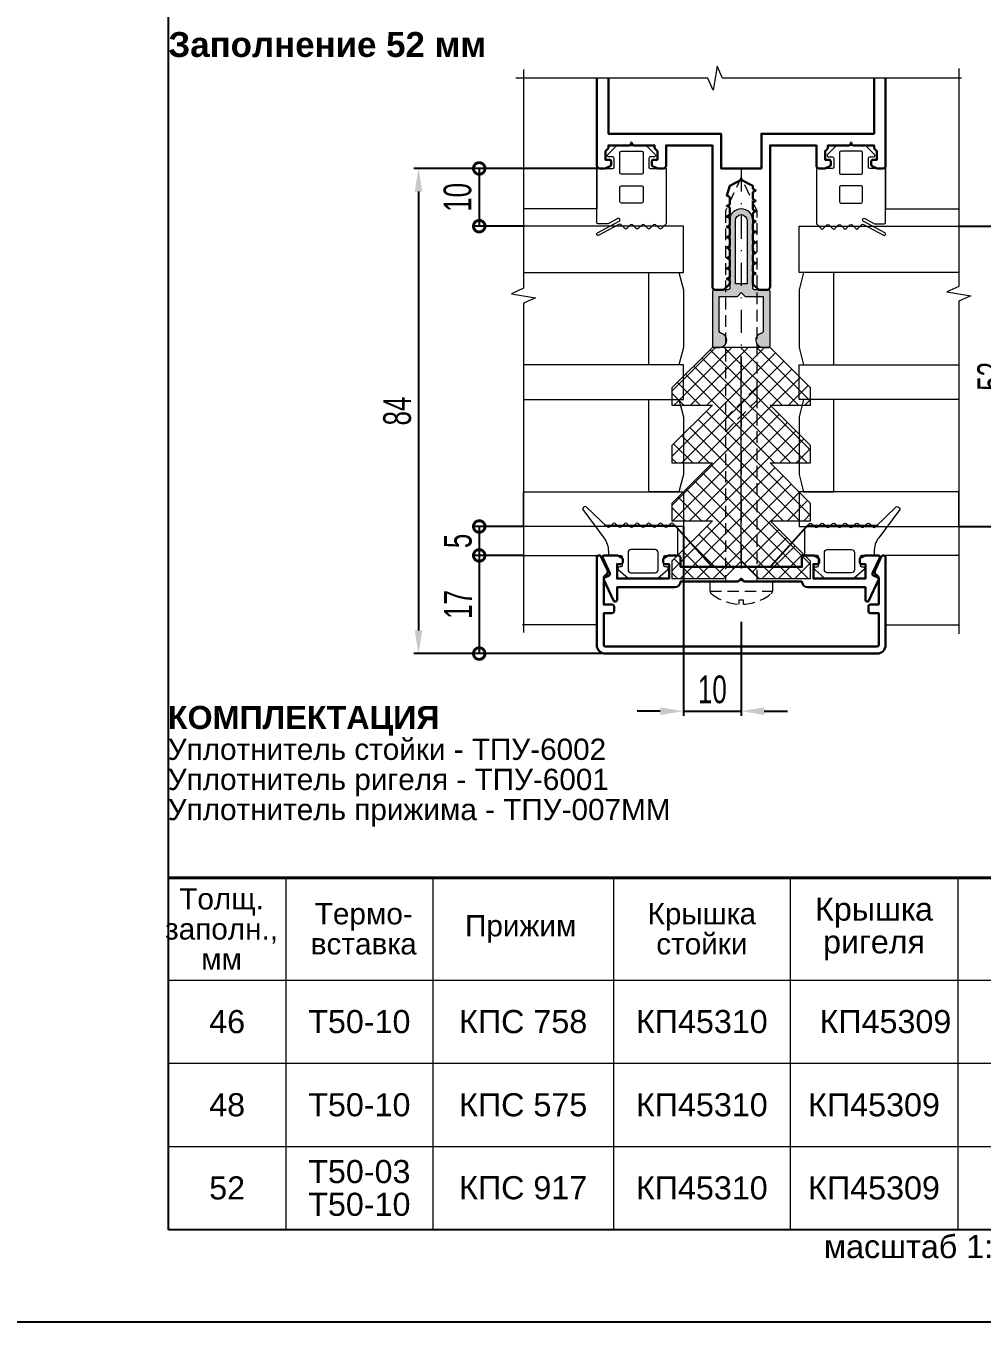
# Model space of a CAD drawing. Extents: x -37 to 8820, y -336 to 478.
# Drawn here: x 1684.6 to 1788, y 0 to 140.3 of the extents above; entities that cross this region are included whole.
import ezdxf

# ---------------------------------------------------------------- set-up
doc = ezdxf.new("R2010")
doc.units = 0
doc.header["$LTSCALE"] = 5
doc.linetypes.add('DASHDOT', pattern=[1, 0.5, -0.25, 0, -0.25])
doc.linetypes.add('HIDDEN', pattern=[0.375, 0.25, -0.125])
doc.layers.get('0').update_dxf_attribs({"linetype": 'CONTINUOUS', "lineweight": 30})
doc.layers.get('DEFPOINTS').update_dxf_attribs({"linetype": 'CONTINUOUS'})
for name, color, linetype, lineweight in [('1', 6, 'DASHDOT', 13), ('2', 3, 'HIDDEN', 13), ('Dimentions', 5, 'CONTINUOUS', 15), ('Glass', 5, 'CONTINUOUS', 20), ('Герлен', 7, 'CONTINUOUS', 60), ('Зигзаг', 1, 'CONTINUOUS', 15), ('Конструкции', 252, 'CONTINUOUS', 20), ('Рамки', 1, 'CONTINUOUS', 15), ('Текстовый', 7, 'CONTINUOUS', 9), ('Уплотнители', 1, 'CONTINUOUS', 20), ('Штриховка', 1, 'CONTINUOUS', 5)]:
    doc.layers.add(name, color=color, linetype=linetype, lineweight=lineweight)
doc.layers.add('Скрытые', color=14, linetype='CONTINUOUS', plot=False)
doc.styles.add('3', font='RUSS.SHX', dxfattribs={"width": 0.7, "height": 3})
doc.styles.add('Каталожный', font='arial.ttf', dxfattribs={"height": 2.5})
doc.dimstyles.new('MX1_6', dxfattribs={"dimtxt": 3, "dimasz": 2.5, "dimexe": 0.5, "dimexo": 0, "dimgap": 0.8, "dimtad": 1, "dimlfac": 1.6, "dimdsep": 46, "dimtxsty": '3', "dimcen": 0, "dimclrd": 256, "dimclre": 256, "dimclrt": 256, "dimaunit": 1, "dimadec": 0, "dimazin": 0, "dimtfac": 1, "dimtmove": 0, "dimatfit": 1, "dimfxl": 1, "dimtvp": 1, "dimtolj": 1, "dimtzin": 0, "dimarcsym": 0})

# ---------------------------------------------------------------- blocks, each defined once
blk = doc.blocks.new('*D801')
at = {"layer": 'DEFPOINTS', "color": 0, "linetype": 'Continuous', "transparency": 16777216}
for p in [(1785.52, 118.59), (1785.52, 86.09), (1791.33, 86.09)]:
    blk.add_point(p, dxfattribs=at)
at = {"layer": 'Dimentions', "linetype": 'Continuous', "lineweight": -2, "transparency": 16777216}
for p, q in [((1785.52, 118.59), (1791.83, 118.59)), ((1791.33, 116.09), (1791.33, 88.59)), ((1785.52, 86.09), (1791.83, 86.09))]:
    blk.add_line(p, q, dxfattribs=at)
at = {"layer": 'Dimentions', "linetype": 'Continuous', "transparency": 16777216}
for points in [[(1790.91, 116.09), (1791.75, 116.09), (1791.33, 118.59)], [(1790.91, 88.59), (1791.75, 88.59), (1791.33, 86.09)]]:
    blk.add_solid(points, dxfattribs=at)
at = {"layer": 'Dimentions', "linetype": 'Continuous', "transparency": 16777216, "insert": (1789.03, 102.34), "char_height": 3, "attachment_point": 5, "rotation": 90, "style": '3'}
blk.add_mtext('\\A1;52', dxfattribs=at)
blk = doc.blocks.new('_DotSmall')
at = {"color": 0, "linetype": 'ByBlock', "const_width": 0.5}
blk.add_lwpolyline([(-0.0625, 0, 1), (0.0625, 0, 1)], format="xyb", close=True, dxfattribs=at)
blk = doc.blocks.new('*D802')
at = {"layer": 'DEFPOINTS', "color": 0, "linetype": 'Continuous', "transparency": 16777216}
for p in [(1738.43, 86.09), (1733.63, 82.96), (1738.43, 82.96)]:
    blk.add_point(p, dxfattribs=at)
at = {"layer": 'Dimentions', "linetype": 'Continuous', "lineweight": -2, "transparency": 16777216}
for p, q in [((1738.43, 86.09), (1733.13, 86.09)), ((1733.63, 86.09), (1733.63, 82.96)), ((1738.43, 82.96), (1733.13, 82.96))]:
    blk.add_line(p, q, dxfattribs=at)
at = {"layer": 'Dimentions', "linetype": 'Continuous', "lineweight": -2, "transparency": 16777216, "xscale": 2.5, "yscale": 2.5, "zscale": 2.5}
for p, rotation in [((1733.63, 86.09), 90), ((1733.63, 82.96), 270)]:
    blk.add_blockref('_DotSmall', p, dxfattribs=dict(at, rotation=rotation))
at = {"layer": 'Dimentions', "linetype": 'Continuous', "transparency": 16777216, "insert": (1731.33, 84.53), "char_height": 3, "attachment_point": 5, "rotation": 90, "style": '3'}
blk.add_mtext('\\A1;5', dxfattribs=at)
blk = doc.blocks.new('*D803')
at = {"layer": 'DEFPOINTS', "color": 0, "linetype": 'Continuous', "transparency": 16777216}
for p in [(1738.43, 82.96), (1733.63, 72.34), (1749.66, 72.34)]:
    blk.add_point(p, dxfattribs=at)
at = {"layer": 'Dimentions', "linetype": 'Continuous', "lineweight": -2, "transparency": 16777216}
for p, q in [((1738.43, 82.96), (1733.13, 82.96)), ((1733.63, 82.96), (1733.63, 72.34)), ((1749.66, 72.34), (1733.13, 72.34))]:
    blk.add_line(p, q, dxfattribs=at)
at = {"layer": 'Dimentions', "linetype": 'Continuous', "lineweight": -2, "transparency": 16777216, "xscale": 2.5, "yscale": 2.5, "zscale": 2.5}
for p, rotation in [((1733.63, 82.96), 90), ((1733.63, 72.34), 270)]:
    blk.add_blockref('_DotSmall', p, dxfattribs=dict(at, rotation=rotation))
at = {"layer": 'Dimentions', "linetype": 'Continuous', "transparency": 16777216, "insert": (1731.33, 77.65), "char_height": 3, "attachment_point": 5, "rotation": 90, "style": '3'}
blk.add_mtext('\\A1;17', dxfattribs=at)
blk = doc.blocks.new('*D804')
at = {"layer": 'DEFPOINTS', "color": 0, "linetype": 'Continuous', "transparency": 16777216}
for p in [(1747.59, 124.84), (1733.63, 118.59), (1738.43, 118.59)]:
    blk.add_point(p, dxfattribs=at)
at = {"layer": 'Dimentions', "linetype": 'Continuous', "lineweight": -2, "transparency": 16777216}
for p, q in [((1747.59, 124.84), (1733.13, 124.84)), ((1733.63, 124.84), (1733.63, 118.59)), ((1738.43, 118.59), (1733.13, 118.59))]:
    blk.add_line(p, q, dxfattribs=at)
at = {"layer": 'Dimentions', "linetype": 'Continuous', "lineweight": -2, "transparency": 16777216, "xscale": 2.5, "yscale": 2.5, "zscale": 2.5}
for p, rotation in [((1733.63, 124.84), 90), ((1733.63, 118.59), 270)]:
    blk.add_blockref('_DotSmall', p, dxfattribs=dict(at, rotation=rotation))
at = {"layer": 'Dimentions', "linetype": 'Continuous', "transparency": 16777216, "insert": (1731.29, 121.71), "char_height": 3, "attachment_point": 5, "rotation": 90, "style": '3'}
blk.add_mtext('\\A1;10', dxfattribs=at)
blk = doc.blocks.new('*D805')
at = {"layer": 'DEFPOINTS', "color": 0, "linetype": 'Continuous', "transparency": 16777216}
for p in [(1739.88, 124.84), (1727.06, 72.34), (1750.28, 72.34)]:
    blk.add_point(p, dxfattribs=at)
at = {"layer": 'Dimentions', "linetype": 'Continuous', "lineweight": -2, "transparency": 16777216}
for p, q in [((1739.88, 124.84), (1726.56, 124.84)), ((1727.06, 122.34), (1727.06, 74.84)), ((1750.28, 72.34), (1726.56, 72.34))]:
    blk.add_line(p, q, dxfattribs=at)
at = {"layer": 'Dimentions', "linetype": 'Continuous', "transparency": 16777216}
for points in [[(1726.65, 122.34), (1727.48, 122.34), (1727.06, 124.84)], [(1726.65, 74.84), (1727.48, 74.84), (1727.06, 72.34)]]:
    blk.add_solid(points, dxfattribs=at)
at = {"layer": 'Dimentions', "linetype": 'Continuous', "transparency": 16777216, "insert": (1724.76, 98.59), "char_height": 3, "attachment_point": 5, "rotation": 90, "style": '3'}
blk.add_mtext('\\A1;84', dxfattribs=at)
blk = doc.blocks.new('*D231')
at = {"layer": 'DEFPOINTS', "color": 0, "linetype": 'Continuous', "transparency": 16777216}
for p in [(1755.72, 86.09), (1761.97, 75.78), (1761.97, 66.11)]:
    blk.add_point(p, dxfattribs=at)
at = {"layer": 'Dimentions', "linetype": 'Continuous', "lineweight": -2, "transparency": 16777216}
for p, q in [((1755.72, 86.09), (1755.72, 65.61)), ((1761.97, 75.78), (1761.97, 65.61)), ((1753.22, 66.11), (1750.72, 66.11)), ((1755.72, 66.11), (1761.97, 66.11)), ((1764.47, 66.11), (1766.97, 66.11))]:
    blk.add_line(p, q, dxfattribs=at)
at = {"layer": 'Dimentions', "linetype": 'Continuous', "transparency": 16777216}
for points in [[(1753.22, 66.52), (1753.22, 65.69), (1755.72, 66.11)], [(1764.47, 66.52), (1764.47, 65.69), (1761.97, 66.11)]]:
    blk.add_solid(points, dxfattribs=at)
at = {"layer": 'Dimentions', "linetype": 'Continuous', "transparency": 16777216, "insert": (1758.85, 68.45), "char_height": 3, "attachment_point": 5, "style": '3'}
blk.add_mtext('\\A1;10', dxfattribs=at)

msp = doc.modelspace()

# ---------------------------------------------------------------- hatches: boundary and pattern name
at = {"layer": 'Штриховка'}
h = msp.add_hatch(color=256, dxfattribs=at)
edge = h.paths.add_edge_path(flags=16)
edge.add_line((1761.3494, 112.3389), (1761.3494, 119.2139))
edge.add_arc((1761.9744, 119.2139), 0.625, 0, 180, ccw=False)
edge.add_line((1762.5994, 119.2139), (1762.5994, 112.3389))
edge.add_line((1762.5994, 112.3389), (1761.3494, 112.3389))
edge = h.paths.add_edge_path()
edge.add_arc((1764.3181, 106.2452), 0.7813, 99.281799, 270)
edge.add_line((1764.3181, 105.4639), (1764.9119, 105.4639))
edge.add_arc((1764.9119, 105.6514), 0.1875, 270, 360)
edge.add_line((1765.0994, 105.6514), (1765.0994, 111.5264))
edge.add_arc((1764.9119, 111.5264), 0.1875, 0, 90)
edge.add_line((1764.9119, 111.7139), (1763.4119, 111.7139))
edge.add_arc((1763.4119, 111.9014), 0.1875, 180, 270, ccw=False)
edge.add_line((1763.2244, 111.9014), (1763.2244, 115.9639))
edge.add_arc((1763.2244, 116.0889), 0.125, 270, 450)
edge.add_line((1763.2244, 116.2139), (1763.2244, 119.2139))
edge.add_arc((1761.9744, 119.2139), 1.25, 0, 180)
edge.add_line((1760.7244, 119.2139), (1760.7244, 116.2139))
edge.add_arc((1760.7244, 116.0889), 0.125, 90, 270)
edge.add_line((1760.7244, 115.9639), (1760.7244, 111.9014))
edge.add_arc((1760.5369, 111.9014), 0.1875, -90, 0, ccw=False)
edge.add_line((1760.5369, 111.7139), (1759.0369, 111.7139))
edge.add_arc((1759.0369, 111.5264), 0.1875, 90, 180)
edge.add_line((1758.8494, 111.5264), (1758.8494, 105.6514))
edge.add_arc((1759.0369, 105.6514), 0.1875, 180, 270)
edge.add_line((1759.0369, 105.4639), (1759.6306, 105.4639))
edge.add_arc((1759.6306, 106.2452), 0.7812, 270, 440.718201)
edge.add_arc((1759.7869, 107.2012), 0.1875, 180, 260.718201, ccw=False)
edge.add_line((1759.5994, 107.2012), (1759.5994, 110.9639))
edge.add_line((1759.5994, 110.9639), (1761.4592, 110.9639))
edge.add_arc((1761.4592, 111.1514), 0.1875, 270, 315)
edge.add_line((1761.5918, 111.0188), (1761.9744, 111.4014))
edge.add_line((1761.9744, 111.4014), (1762.357, 111.0188))
edge.add_arc((1762.4895, 111.1514), 0.1875, 225, 270)
edge.add_line((1762.4895, 110.9639), (1764.3494, 110.9639))
edge.add_line((1764.3494, 110.9639), (1764.3494, 107.2012))
edge.add_arc((1764.1619, 107.2012), 0.1875, -80.718201, 0, ccw=False)
at = {"layer": 'Штриховка', "lineweight": 5}
h = msp.add_hatch(dxfattribs=at)
h.set_pattern_fill('NET', color=256, scale=10, angle=45, style=0)
h.set_pattern_definition([(45, (-3313.8246, 2792.9396), (-0.88388348, 0.88388348), []), (135, (-3313.8246, 2792.9396), (-0.88388348, -0.88388348), [])])
h.paths.add_polyline_path([(1763.8494, 80.4668), (1769.4744, 80.4668), (1769.4744, 82.3418), (1765.0994, 86.7168), (1769.4744, 86.7168), (1769.4744, 88.5918), (1765.0994, 92.9668), (1769.4744, 92.9668), (1769.4744, 94.8418), (1765.0994, 99.2168), (1769.4744, 99.2168), (1769.4744, 101.0918), (1765.0994, 105.4668), (1758.8494, 105.4668), (1754.4744, 101.0918), (1754.4744, 99.2168), (1758.8494, 99.2168), (1754.4744, 94.8418), (1754.4744, 92.9668), (1758.8494, 92.9668), (1754.4744, 88.5918), (1754.4744, 86.7168), (1758.8494, 86.7168), (1754.4744, 82.3418), (1754.4744, 80.4668), (1760.0994, 80.4668), (1761.9744, 82.3418)])

# ---------------------------------------------------------------- linework, layer by layer
msp.add_lwpolyline([(1746.3494, 134.6028), (1746.3494, 125.1514, 0.41421356), (1746.6619, 124.8389), (1747.2426, 124.8389, 0.11643382), (1747.3265, 124.8587), (1747.8082, 125.0996, 0.28407904), (1747.9119, 125.2673), (1747.9119, 125.5889, 0.41421356), (1747.7244, 125.7764), (1747.2869, 125.7764), (1747.2869, 126.7139), (1747.5445, 126.9715, 0.19891237), (1747.5994, 127.1041), (1747.5994, 127.3389), (1749.8272, 127.3389, 0.28407904), (1749.9949, 127.4426), (1750.0994, 127.6514), (1750.2038, 127.4426, 0.28407904), (1750.3715, 127.3389), (1752.5994, 127.3389), (1752.5994, 127.1041, 0.19891237), (1752.6543, 126.9715), (1752.9119, 126.7139), (1752.9119, 125.7764), (1752.4744, 125.7764, 0.41421356), (1752.2869, 125.5889), (1752.2869, 125.2673, 0.28407904), (1752.3905, 125.0996), (1752.8723, 124.8587, 0.11643382), (1752.9561, 124.8389), (1753.5369, 124.8389, 0.41421356), (1753.8494, 125.1514), (1753.8494, 127.3389), (1758.8494, 127.3389), (1758.8494, 112.0264, 0.41421356), (1759.1619, 111.7139), (1760.0217, 111.7139, 0.19891237), (1760.1543, 111.7688), (1760.6695, 112.284, 0.19891237), (1760.7244, 112.4166), (1760.7244, 112.6293, 0.28407904), (1760.6207, 112.797), (1760.4119, 112.9014), (1760.6207, 113.0059, 0.28407904), (1760.7244, 113.1736), (1760.7244, 113.7543, 0.28407904), (1760.6207, 113.922), (1760.4119, 114.0264), (1760.6207, 114.1309, 0.28407904), (1760.7244, 114.2986), (1760.7244, 114.8793, 0.28407904), (1760.6207, 115.047), (1760.4119, 115.1514), (1760.6207, 115.2559, 0.28407904), (1760.7244, 115.4236), (1760.7244, 116.0043, 0.28407904), (1760.6207, 116.172), (1760.4119, 116.2764), (1760.6207, 116.3809, 0.28407904), (1760.7244, 116.5486), (1760.7244, 117.1293, 0.28407904), (1760.6207, 117.297), (1760.4119, 117.4014), (1760.6207, 117.5059, 0.28407904), (1760.7244, 117.6736), (1760.7244, 118.2543, 0.28407904), (1760.6207, 118.422), (1760.4119, 118.5264), (1760.6207, 118.6309, 0.28407904), (1760.7244, 118.7986), (1760.7244, 119.3793, 0.28407904), (1760.6207, 119.547), (1760.4119, 119.6514), (1760.6207, 119.7559, 0.28407904), (1760.7244, 119.9236), (1760.7244, 120.5043, 0.28407904), (1760.6207, 120.672), (1760.4119, 120.7764), (1760.6207, 120.8809, 0.28407904), (1760.7244, 121.0486), (1760.7244, 121.6293, 0.28407904), (1760.6207, 121.797), (1760.4119, 121.9014), (1760.7244, 122.9639), (1761.9744, 123.5889), (1763.2244, 122.9639), (1763.2244, 122.7361, 0.28407904), (1763.328, 122.5684), (1763.5369, 122.4639), (1763.328, 122.3595, 0.28407904), (1763.2244, 122.1918), (1763.2244, 121.6111, 0.28407904), (1763.328, 121.4434), (1763.5369, 121.3389), (1763.328, 121.2345, 0.28407904), (1763.2244, 121.0668), (1763.2244, 120.4861, 0.28407904), (1763.328, 120.3184), (1763.5369, 120.2139), (1763.328, 120.1095, 0.28407904), (1763.2244, 119.9418), (1763.2244, 119.3611, 0.28407904), (1763.328, 119.1934), (1763.5369, 119.0889), (1763.328, 118.9845, 0.28407904), (1763.2244, 118.8168), (1763.2244, 118.2361, 0.28407904), (1763.328, 118.0684), (1763.5369, 117.9639), (1763.328, 117.8595, 0.28407904), (1763.2244, 117.6918), (1763.2244, 117.1111, 0.28407904), (1763.328, 116.9434), (1763.5369, 116.8389), (1763.328, 116.7345, 0.28407904), (1763.2244, 116.5668), (1763.2244, 115.9861, 0.28407904), (1763.328, 115.8184), (1763.5369, 115.7139), (1763.328, 115.6095, 0.28407904), (1763.2244, 115.4418), (1763.2244, 114.8611, 0.28407904), (1763.328, 114.6934), (1763.5369, 114.5889), (1763.328, 114.4845, 0.28407904), (1763.2244, 114.3168), (1763.2244, 113.7361, 0.28407904), (1763.328, 113.5684), (1763.5369, 113.4639), (1763.328, 113.3595, 0.28407904), (1763.2244, 113.1918), (1763.2244, 112.4166, 0.19891237), (1763.2793, 112.284), (1763.7945, 111.7688, 0.19891237), (1763.927, 111.7139), (1764.7869, 111.7139, 0.41421356), (1765.0994, 112.0264), (1765.0994, 127.3389), (1770.0994, 127.3389), (1770.0994, 125.1514, 0.41421356), (1770.4119, 124.8389), (1770.9926, 124.8389, 0.11643382), (1771.0765, 124.8587), (1771.5582, 125.0996, 0.28407904), (1771.6619, 125.2673), (1771.6619, 125.5889, 0.41421356), (1771.4744, 125.7764), (1771.0369, 125.7764), (1771.0369, 126.7139), (1771.2945, 126.9715, 0.19891237), (1771.3494, 127.1041), (1771.3494, 127.3389), (1773.5772, 127.3389, 0.28407904), (1773.7449, 127.4426), (1773.8494, 127.6514), (1773.9538, 127.4426, 0.28407904), (1774.1215, 127.3389), (1776.3494, 127.3389), (1776.3494, 127.1041, 0.19891237), (1776.4043, 126.9715), (1776.6619, 126.7139), (1776.6619, 125.7764), (1776.2244, 125.7764, 0.41421356), (1776.0369, 125.5889), (1776.0369, 125.2673, 0.28407904), (1776.1405, 125.0996), (1776.6223, 124.8587, 0.11643382), (1776.7061, 124.8389), (1777.2869, 124.8389, 0.41421356), (1777.5994, 125.1514), (1777.5994, 134.6028)], format="xyb")
msp.add_lwpolyline([(1747.5994, 134.6028), (1747.5994, 128.5889), (1759.7869, 128.5889), (1759.7869, 124.8389), (1764.1619, 124.8389), (1764.1619, 128.5889), (1776.3494, 128.5889), (1776.3494, 134.6028)])
for points in [[(1776.8494, 77.6514), (1776.8494, 80.4772, 0.27973928), (1776.6475, 80.8099, -0.40155944), (1776.4529, 81.3829), (1777.1228, 82.8196, -0.80258485), (1777.5994, 82.7139), (1777.5994, 73.2764, -0.41421356), (1776.6619, 72.3389), (1747.2869, 72.3389, -0.41421356), (1746.3494, 73.2764), (1746.3494, 82.7139, -0.80258485), (1746.826, 82.8196), (1747.4959, 81.3829, -0.40155944), (1747.3013, 80.8099, 0.27973928), (1747.0994, 80.4772), (1747.0994, 77.6514), (1748.0369, 77.6514, -0.41421356), (1748.2244, 77.4639), (1748.2244, 76.9014, -0.41421356), (1748.0369, 76.7139), (1747.0994, 76.7139), (1747.0994, 73.2764, 0.41421356), (1747.2869, 73.0889), (1776.6619, 73.0889, 0.41421356), (1776.8494, 73.2764), (1776.8494, 76.7139), (1775.9119, 76.7139, -0.41421356), (1775.7244, 76.9014), (1775.7244, 77.4639, -0.41421356), (1775.9119, 77.6514)], [(1768.5369, 80.1514), (1762.3645, 80.1514, -0.19891237), (1762.232, 80.2063), (1761.9744, 80.4639), (1761.7168, 80.2063, -0.19891237), (1761.5842, 80.1514), (1755.4119, 80.1514, -0.41421356), (1754.7869, 79.5264), (1748.5369, 79.5264), (1748.5369, 78.1514, -0.41421356), (1748.3494, 77.9639), (1748.3304, 77.9639, -0.29147342), (1748.1604, 78.0722), (1747.1169, 80.31, -0.41421356), (1747.2076, 80.5592), (1747.6794, 80.7792, 0.41421356), (1747.7701, 81.0283), (1746.9919, 82.6972, -0.54861879), (1747.1619, 82.9639), (1748.4926, 82.9639, -0.11643382), (1748.5765, 82.9441), (1749.0582, 82.7033, -0.28407904), (1749.1619, 82.5355), (1749.1619, 82.2139, -0.41421356), (1748.9744, 82.0264), (1748.5369, 82.0264), (1748.5369, 80.4639), (1754.1619, 80.4639), (1754.1619, 82.0264), (1753.7244, 82.0264, -0.41421356), (1753.5369, 82.2139), (1753.5369, 82.5355, -0.28407904), (1753.6405, 82.7033), (1754.1223, 82.9441, -0.11643382), (1754.2061, 82.9639), (1755.0994, 82.9639, -0.41421356), (1755.4119, 82.6514), (1755.4119, 81.7139), (1768.5369, 81.7139), (1768.5369, 82.6514, -0.41421356), (1768.8494, 82.9639), (1769.7426, 82.9639, -0.11643382), (1769.8265, 82.9441), (1770.3082, 82.7033, -0.28407904), (1770.4119, 82.5355), (1770.4119, 82.2139, -0.41421356), (1770.2244, 82.0264), (1769.7869, 82.0264), (1769.7869, 80.4639), (1775.4119, 80.4639), (1775.4119, 82.0264), (1774.9744, 82.0264, -0.41421356), (1774.7869, 82.2139), (1774.7869, 82.5355, -0.28407904), (1774.8905, 82.7033), (1775.3723, 82.9441, -0.11643382), (1775.4561, 82.9639), (1776.7869, 82.9639, -0.54861879), (1776.9568, 82.6972), (1776.1786, 81.0283, 0.41421356), (1776.2693, 80.7792), (1776.7411, 80.5592, -0.41421356), (1776.8318, 80.31), (1775.7883, 78.0722, -0.29147342), (1775.6184, 77.9639), (1775.5994, 77.9639, -0.41421356), (1775.4119, 78.1514), (1775.4119, 79.5264), (1769.1619, 79.5264, -0.41421356)]]:
    msp.add_lwpolyline(points, format="xyb", close=True)
at = {"layer": '1'}
msp.add_line((1761.9744, 124.8389), (1761.9744, 79.9041), dxfattribs=at)
at = {"layer": '2'}
msp.add_line((1758.5994, 79.0954), (1765.3494, 79.0954), dxfattribs=at)
for points in [[(1763.6931, 80.1514), (1763.6931, 120.2156), (1761.9744, 123.9014), (1760.2556, 120.2156), (1760.2556, 80.1514)], [(1760.2556, 96.3423), (1763.6931, 99.7798), (1763.6931, 101.2121), (1760.2556, 97.7746)]]:
    msp.add_lwpolyline(points, close=True, dxfattribs=at)
msp.add_lwpolyline([(1761.7288, 77.6886, -0.16184886), (1758.713, 78.8543, -0.22388754), (1758.5994, 79.0954), (1758.5994, 80.1514), (1765.3494, 80.1514), (1765.3494, 79.0954, -0.22388754), (1765.2357, 78.8543, -0.16184886), (1762.22, 77.6886), (1762.22, 78.1262), (1761.7288, 78.1262)], format="xyb", close=True, dxfattribs=at)
at = {"layer": 'Glass'}
for points in [[(1738.4293, 113.5913), (1755.7242, 113.5913), (1755.7242, 118.5889), (1738.4293, 118.5889)], [(1785.5195, 113.5913), (1768.2245, 113.5913), (1768.2245, 118.5889), (1785.5195, 118.5889)], [(1755.2218, 103.5901), (1751.9742, 103.5901), (1751.9742, 113.5913), (1755.2218, 113.5913), (1755.7242, 111.7151), (1755.7242, 105.4651)], [(1768.7269, 103.5901), (1771.9745, 103.5901), (1771.9745, 113.5913), (1768.7269, 113.5913), (1768.2245, 111.7151), (1768.2245, 105.4651)], [(1738.4293, 99.8401), (1755.7241, 99.8401), (1755.7241, 103.5901), (1738.4293, 103.5901)], [(1785.5195, 99.8401), (1768.2247, 99.8401), (1768.2247, 103.5901), (1785.5195, 103.5901)], [(1755.2218, 89.8389), (1751.9742, 89.8389), (1751.9742, 99.8401), (1755.2218, 99.8401), (1755.7242, 97.9639), (1755.7242, 91.7139)], [(1768.7269, 89.8389), (1771.9745, 89.8389), (1771.9745, 99.8401), (1768.7269, 99.8401), (1768.2245, 97.9639), (1768.2245, 91.7139)], [(1738.4294, 89.8389), (1755.7242, 89.8389), (1755.7242, 86.0889), (1738.4294, 86.0889)], [(1785.5193, 89.8389), (1768.2245, 89.8389), (1768.2245, 86.0889), (1785.5193, 86.0889)]]:
    msp.add_lwpolyline(points, close=True, dxfattribs=at)
at = {"layer": 'Герлен', "lineweight": 40}
msp.add_line((1700, 48.0868), (1865, 48.0868), dxfattribs=at)
at = {"layer": 'Герлен', "ltscale": 2, "const_width": 0.1875}
msp.add_lwpolyline([(1747.1363, 86.1792), (1754.8238, 86.1792), (1758.8494, 81.7139), (1765.0994, 81.7139), (1769.1249, 86.1792), (1776.8124, 86.1792)], dxfattribs=at)
at = {"layer": 'Зигзаг'}
for points in [[(1738.4293, 135.5591), (1738.4293, 111.8675), (1737.1114, 111.2866), (1739.7241, 110.851), (1738.4293, 110.2685), (1738.4293, 74.6222)], [(1785.7877, 134.6028), (1759.9499, 134.6028), (1759.3691, 135.9207), (1758.9334, 133.308), (1758.3509, 134.6028), (1737.5953, 134.6028)], [(1785.5195, 135.6624), (1785.5195, 112.0745), (1784.2016, 111.4937), (1786.8143, 111.0581), (1785.5195, 110.4756), (1785.5195, 74.4857)]]:
    msp.add_lwpolyline(points, dxfattribs=at)
at = {"layer": 'Конструкции'}
for points in [[(1746.3494, 134.6028), (1746.3494, 120.4639), (1738.4293, 120.4611)], [(1777.5994, 134.6028), (1777.5994, 120.4639), (1785.5195, 120.4639)], [(1738.2989, 82.9639), (1746.3494, 82.9639), (1746.3494, 75.4639), (1738.2989, 75.4639)], [(1785.5195, 82.9639), (1777.5994, 82.9639), (1777.5994, 75.4639), (1785.5195, 75.4639)]]:
    msp.add_lwpolyline(points, dxfattribs=at)
at = {"layer": 'Рамки'}
for p, q in [((1712.7124, 48.0868), (1712.7124, 10)), ((1728.604, 48.0868), (1728.604, 10)), ((1748.1643, 48.0868), (1748.1643, 10)), ((1767.2614, 48.0868), (1767.2614, 10)), ((1785.4215, 48.0868), (1785.4215, 10)), ((1700, 37), (1865, 37)), ((1700, 28), (1865, 28)), ((1700, 19), (1865, 19)), ((1700, 10), (1865, 10))]:
    msp.add_line(p, q, dxfattribs=at)
at = {"layer": 'Скрытые', "linetype": 'Continuous'}
for points in [[(1680, 297), (1890, 297), (1890, 0), (1680, 0)], [(1700, 10), (1700, 287), (1865, 287), (1865, 10)]]:
    msp.add_lwpolyline(points, close=True, dxfattribs=at)
at = {"layer": 'Уплотнители'}
msp.add_line((1761.9744, 82.3418), (1761.9744, 104.5293), dxfattribs=at)
for points in [[(1748.6186, 119.4248), (1747.5736, 118.8578, -0.12491271), (1747.4991, 118.8389), (1746.5056, 118.8389, -0.41421356), (1746.3494, 118.9952), (1746.3494, 124.8389), (1748.0681, 124.8389, 0.41421356), (1748.2244, 124.9952), (1748.2244, 125.9327, 0.41421356), (1748.0681, 126.0889), (1747.6619, 126.0889, -0.66858666), (1747.5515, 126.3558), (1748.4911, 127.2933, -0.19861919), (1748.6015, 127.3389), (1751.5973, 127.3389, -0.19861919), (1751.7076, 127.2933), (1752.6472, 126.3558, -0.66858666), (1752.5369, 126.0889), (1752.1306, 126.0889, 0.41421356), (1751.9744, 125.9327), (1751.9744, 124.9952, 0.41421356), (1752.1306, 124.8389), (1753.8494, 124.8389), (1753.8494, 118.9036, -0.19891237), (1753.8036, 118.7932), (1753.3349, 118.3244, -0.41421356), (1753.1139, 118.3244), (1752.7099, 118.7284, 0.41421356), (1752.4889, 118.7284), (1752.0849, 118.3244, -0.41421356), (1751.8639, 118.3244), (1751.4599, 118.7284, 0.41421356), (1751.2389, 118.7284), (1750.8349, 118.3244, -0.41421356), (1750.6139, 118.3244), (1750.2099, 118.7284, 0.41421356), (1749.9889, 118.7284), (1749.5849, 118.3244, -0.41421356), (1749.3639, 118.3244), (1748.9318, 118.7565, 0.33207606), (1748.7469, 118.7833), (1746.5801, 117.6078, -1), (1746.4311, 117.8825), (1748.7676, 119.1501, 1)], [(1749.0056, 126.7139), (1751.1931, 126.7139, -0.41421356), (1751.3494, 126.5577), (1751.3494, 124.3702, -0.41421356), (1751.1931, 124.2139), (1749.0056, 124.2139, -0.41421356), (1748.8494, 124.3702), (1748.8494, 126.5577, -0.41421356)], [(1775.3301, 119.4248), (1776.3752, 118.8578, 0.12491271), (1776.4497, 118.8389), (1777.4431, 118.8389, 0.41421356), (1777.5994, 118.9952), (1777.5994, 124.8389), (1775.8806, 124.8389, -0.41421356), (1775.7244, 124.9952), (1775.7244, 125.9327, -0.41421356), (1775.8806, 126.0889), (1776.2869, 126.0889, 0.66858666), (1776.3972, 126.3558), (1775.4576, 127.2933, 0.19861919), (1775.3473, 127.3389), (1772.3515, 127.3389, 0.19861919), (1772.2411, 127.2933), (1771.3015, 126.3558, 0.66858666), (1771.4119, 126.0889), (1771.8181, 126.0889, -0.41421356), (1771.9744, 125.9327), (1771.9744, 124.9952, -0.41421356), (1771.8181, 124.8389), (1770.0994, 124.8389), (1770.0994, 118.9036, 0.19891237), (1770.1451, 118.7932), (1770.6139, 118.3244, 0.41421356), (1770.8349, 118.3244), (1771.2389, 118.7284, -0.41421356), (1771.4599, 118.7284), (1771.8639, 118.3244, 0.41421356), (1772.0849, 118.3244), (1772.4889, 118.7284, -0.41421356), (1772.7099, 118.7284), (1773.1139, 118.3244, 0.41421356), (1773.3349, 118.3244), (1773.7389, 118.7284, -0.41421356), (1773.9599, 118.7284), (1774.3639, 118.3244, 0.41421356), (1774.5849, 118.3244), (1775.0169, 118.7565, -0.33207606), (1775.2019, 118.7833), (1777.3686, 117.6078, 1), (1777.5176, 117.8825), (1775.1811, 119.1501, -1)], [(1774.9431, 126.7139), (1772.7556, 126.7139, 0.41421356), (1772.5994, 126.5577), (1772.5994, 124.3702, 0.41421356), (1772.7556, 124.2139), (1774.9431, 124.2139, 0.41421356), (1775.0994, 124.3702), (1775.0994, 126.5577, 0.41421356)], [(1749.0056, 122.9639), (1751.1931, 122.9639, -0.41421356), (1751.3494, 122.8077), (1751.3494, 121.2452, -0.41421356), (1751.1931, 121.0889), (1749.0056, 121.0889, -0.41421356), (1748.8494, 121.2452), (1748.8494, 122.8077, -0.41421356)], [(1774.9431, 122.9639), (1772.7556, 122.9639, 0.41421356), (1772.5994, 122.8077), (1772.5994, 121.2452, 0.41421356), (1772.7556, 121.0889), (1774.9431, 121.0889, 0.41421356), (1775.0994, 121.2452), (1775.0994, 122.8077, 0.41421356)], [(1764.1921, 107.0162, 0.92211283), (1764.3181, 105.4639), (1764.9119, 105.4639, 0.41421356), (1765.0994, 105.6514), (1765.0994, 111.5264, 0.41421356), (1764.9119, 111.7139), (1763.4119, 111.7139, -0.41421356), (1763.2244, 111.9014), (1763.2244, 115.9639, 1), (1763.2244, 116.2139), (1763.2244, 119.2139, 1), (1760.7244, 119.2139), (1760.7244, 116.2139, 1), (1760.7244, 115.9639), (1760.7244, 111.9014, -0.41421356), (1760.5369, 111.7139), (1759.0369, 111.7139, 0.41421356), (1758.8494, 111.5264), (1758.8494, 105.6514, 0.41421356), (1759.0369, 105.4639), (1759.6306, 105.4639, 0.92211283), (1759.7566, 107.0162, -0.36752318), (1759.5994, 107.2012), (1759.5994, 110.9639), (1761.4592, 110.9639, 0.19891237), (1761.5918, 111.0188), (1761.9744, 111.4014), (1762.357, 111.0188, 0.19891237), (1762.4895, 110.9639), (1764.3494, 110.9639), (1764.3494, 107.2012, -0.36752318)], [(1761.3494, 112.3389), (1761.3494, 119.2139, -1), (1762.5994, 119.2139), (1762.5994, 112.3389)], [(1753.7556, 81.7139, -0.41421356), (1753.5994, 81.8702), (1753.5994, 82.8077, -0.41421356), (1753.7556, 82.9639), (1755.0994, 82.9639), (1755.0994, 85.8519, 0.19891237), (1755.0628, 85.9403), (1754.5849, 86.4182, 0.41421356), (1754.3639, 86.4182), (1753.9599, 86.0141, -0.41421356), (1753.7389, 86.0141), (1753.3349, 86.4182, 0.41421356), (1753.1139, 86.4182), (1752.7099, 86.0141, -0.41421356), (1752.4889, 86.0141), (1752.0849, 86.4182, 0.41421356), (1751.8639, 86.4182), (1751.4599, 86.0141, -0.41421356), (1751.2389, 86.0141), (1750.8349, 86.4182, 0.41421356), (1750.6139, 86.4182), (1750.2099, 86.0141, -0.41421356), (1749.9889, 86.0141), (1749.5849, 86.4182, 0.41421356), (1749.3639, 86.4182), (1748.9599, 86.0141, -0.41421356), (1748.7389, 86.0141), (1748.3349, 86.4182, 0.41421356), (1748.1139, 86.4182), (1747.7099, 86.0141, -0.41421356), (1747.4889, 86.0141), (1745.2099, 88.2284, 0.41421356), (1744.9889, 88.2284), (1744.8576, 88.0971, 0.29253821), (1744.8214, 87.9326), (1747.1022, 84.8794, -0.16178775), (1747.5994, 83.3832), (1747.5994, 82.9639), (1748.9431, 82.9639, -0.41421356), (1749.0994, 82.8077), (1749.0994, 81.8702, -0.41421356), (1748.9431, 81.7139), (1748.7869, 81.7139, 0.66858666), (1748.6765, 81.4471), (1749.7411, 80.5096, 0.19861919), (1749.8515, 80.4639), (1752.8473, 80.4639, 0.19861919), (1752.9576, 80.5096), (1754.0222, 81.4471, 0.66858666), (1753.9119, 81.7139)], [(1770.1931, 81.7139, 0.41421356), (1770.3494, 81.8702), (1770.3494, 82.8077, 0.41421356), (1770.1931, 82.9639), (1768.8494, 82.9639), (1768.8494, 85.8519, -0.19891237), (1768.886, 85.9403), (1769.3639, 86.4182, -0.41421356), (1769.5849, 86.4182), (1769.9889, 86.0141, 0.41421356), (1770.2099, 86.0141), (1770.6139, 86.4182, -0.41421356), (1770.8349, 86.4182), (1771.2389, 86.0141, 0.41421356), (1771.4599, 86.0141), (1771.8639, 86.4182, -0.41421356), (1772.0849, 86.4182), (1772.4889, 86.0141, 0.41421356), (1772.7099, 86.0141), (1773.1139, 86.4182, -0.41421356), (1773.3349, 86.4182), (1773.7389, 86.0141, 0.41421356), (1773.9599, 86.0141), (1774.3639, 86.4182, -0.41421356), (1774.5849, 86.4182), (1774.9889, 86.0141, 0.41421356), (1775.2099, 86.0141), (1775.6139, 86.4182, -0.41421356), (1775.8349, 86.4182), (1776.2389, 86.0141, 0.41421356), (1776.4599, 86.0141), (1778.7389, 88.2284, -0.41421356), (1778.9599, 88.2284), (1779.0912, 88.0971, -0.29253821), (1779.1273, 87.9326), (1776.8465, 84.8794, 0.16178775), (1776.3494, 83.3832), (1776.3494, 82.9639), (1775.0056, 82.9639, 0.41421356), (1774.8494, 82.8077), (1774.8494, 81.8702, 0.41421356), (1775.0056, 81.7139), (1775.1619, 81.7139, -0.66858666), (1775.2722, 81.4471), (1774.2076, 80.5096, -0.19861919), (1774.0973, 80.4639), (1771.1015, 80.4639, -0.19861919), (1770.9911, 80.5096), (1769.9265, 81.4471, -0.66858666), (1770.0369, 81.7139)], [(1750.0369, 81.0889), (1752.6619, 81.0889, 0.41421356), (1752.9744, 81.4014), (1752.9744, 83.2764, 0.41421356), (1752.6619, 83.5889), (1750.0369, 83.5889, 0.41421356), (1749.7244, 83.2764), (1749.7244, 81.4014, 0.41421356)], [(1773.9119, 81.0889), (1771.2869, 81.0889, -0.41421356), (1770.9744, 81.4014), (1770.9744, 83.2764, -0.41421356), (1771.2869, 83.5889), (1773.9119, 83.5889, -0.41421356), (1774.2244, 83.2764), (1774.2244, 81.4014, -0.41421356)]]:
    msp.add_lwpolyline(points, format="xyb", close=True, dxfattribs=at)
msp.add_lwpolyline([(1763.8494, 80.4668), (1769.4744, 80.4668), (1769.4744, 82.3418), (1765.0994, 86.7168), (1769.4744, 86.7168), (1769.4744, 88.5918), (1765.0994, 92.9668), (1769.4744, 92.9668), (1769.4744, 94.8418), (1765.0994, 99.2168), (1769.4744, 99.2168), (1769.4744, 101.0918), (1765.0994, 105.4668), (1758.8494, 105.4668), (1754.4744, 101.0918), (1754.4744, 99.2168), (1758.8494, 99.2168), (1754.4744, 94.8418), (1754.4744, 92.9668), (1758.8494, 92.9668), (1754.4744, 88.5918), (1754.4744, 86.7168), (1758.8494, 86.7168), (1754.4744, 82.3418), (1754.4744, 80.4668), (1760.0994, 80.4668), (1761.9744, 82.3418)], close=True, dxfattribs=at)

# ---------------------------------------------------------------- texts
at = {"layer": 'Скрытые', "linetype": 'Continuous', "insert": (1782.5, 7.9386), "char_height": 3.5, "width": 165, "attachment_point": 5, "style": 'Каталожный'}
msp.add_mtext('\\pxqc;{\\H0.71429x;масштаб 1:1,6}', dxfattribs=at)
at = {"layer": 'Текстовый', "linetype": 'Continuous', "insert": (1700, 139.6018), "char_height": 2.7, "width": 42.664921, "attachment_point": 1, "style": 'Каталожный'}
msp.add_mtext('\\pxql;{\\fArial|b1|i0|c204|p34;Заполнение 52 мм}', dxfattribs=at)
at = {"layer": 'Текстовый', "linetype": 'Continuous', "line_spacing_factor": 0.85, "style": 'Каталожный'}
for s, insert, char_height, width, attachment_point in [('\\P\\pxql;{\\fArial|b1|i0|c204|p34;КОМПЛЕКТАЦИЯ\\P\\pi-2,l2,r-2.0333,se1.0833,t4;\\fArial|b0|i0|c204|p34;\\H0.92x;Уплотнитель стойки - ТПУ-6002\\PУплотнитель ригеля - ТПУ-6001\\PУплотнитель прижима - ТПУ-007ММ}', (1699.934, 70.2198), 2.5, 66.020014, 1), ('Толщ.\\Pзаполн.,\\Pмм', (1705.7528, 42.5434), 2.3, 27.25, 5), ('Термо-\\Pвставка', (1721.1384, 42.5434), 2.3, 12.276865, 5), ('Крышка \\Pстойки', (1757.7128, 42.5434), 2.3, 19.097083, 5), ('Крышка ригеля', (1776.3414, 42.5434), 2.5, 18.1601, 5), ('Прижим', (1738.1156, 42.5434), 2.3, 27.25, 5), ('46', (1706.3562, 32.5), 2.5, 12.712441, 5), ('T50-10', (1720.6582, 32.5), 2.5, 13.891532, 5), ('КПС 758', (1738.3841, 32.5), 2.5, 19.560325, 5), ('КП45310', (1757.7128, 32.5), 2.5, 19.097083, 5), ('КП45309', (1777.5739, 32.5), 2.5, 20.625, 5), ('48', (1706.3562, 23.5), 2.5, 12.712441, 5), ('T50-10', (1720.6582, 23.5), 2.5, 13.891532, 5), ('КПС 575', (1738.3841, 23.5), 2.5, 19.560325, 5), ('КП45310', (1757.7128, 23.5), 2.5, 19.097083, 5), ('КП45309', (1776.3414, 23.5), 2.5, 18.1601, 5), ('Т50-03\\PT50-10', (1720.6582, 14.5), 2.5, 13.891532, 5), ('52', (1706.3562, 14.5), 2.5, 12.712441, 5), ('КПС 917', (1738.3841, 14.5224), 2.5, 19.560325, 5), ('КП45310', (1757.7128, 14.5), 2.5, 19.097083, 5), ('КП45309', (1776.3414, 14.5), 2.5, 18.1601, 5)]:
    msp.add_mtext(s, dxfattribs=dict(at, insert=insert, char_height=char_height, width=width, attachment_point=attachment_point))

# ---------------------------------------------------------------- dimensions: what is measured, and where the dimension line sits
at = {"layer": 'Dimentions', "linetype": 'Continuous'}
for base, p1, p2, picture, middle in [((1727.0624, 72.3389), (1739.8788, 124.8361), (1750.2845, 72.3389), '*D805', (1724.7624, 98.5875)), ((1791.331, 86.0889), (1785.5195, 118.5889), (1785.5195, 86.0889), '*D801', (1789.031, 102.3389))]:
    dim = msp.add_linear_dim(base=base, p1=p1, p2=p2, angle=90, dimstyle='MX1_6', dxfattribs=at)
    dim.commit()
    dim.dimension.update_dxf_attribs({"geometry": picture, "text_midpoint": middle})
for base, p1, p2, picture, middle in [((1733.6324, 118.5889), (1747.5898, 124.8361), (1738.4293, 118.5889), '*D804', (1731.2895, 121.7125)), ((1733.6324, 82.9639), (1738.4293, 86.0918), (1738.4293, 82.9639), '*D802', (1731.3324, 84.5279)), ((1733.6324, 72.3389), (1738.4293, 82.9639), (1749.6595, 72.3389), '*D803', (1731.3324, 77.6514))]:
    dim = msp.add_linear_dim(base=base, p1=p1, p2=p2, angle=90, dimstyle='MX1_6', override={"dimdec": 0, "dimblk1": 'DotSmall', "dimblk2": 'DotSmall', "dimsah": 1}, dxfattribs=at)
    dim.commit()
    dim.dimension.update_dxf_attribs({"geometry": picture, "text_midpoint": middle})
dim = msp.add_linear_dim(base=(1761.9744, 66.1063), p1=(1755.7242, 86.0889), p2=(1761.9744, 75.7817), dimstyle='MX1_6', dxfattribs=at)
dim.commit()
dim.dimension.update_dxf_attribs({"geometry": '*D231', "text_midpoint": (1758.8493, 68.4492)})

doc.saveas('drawing.dxf')
